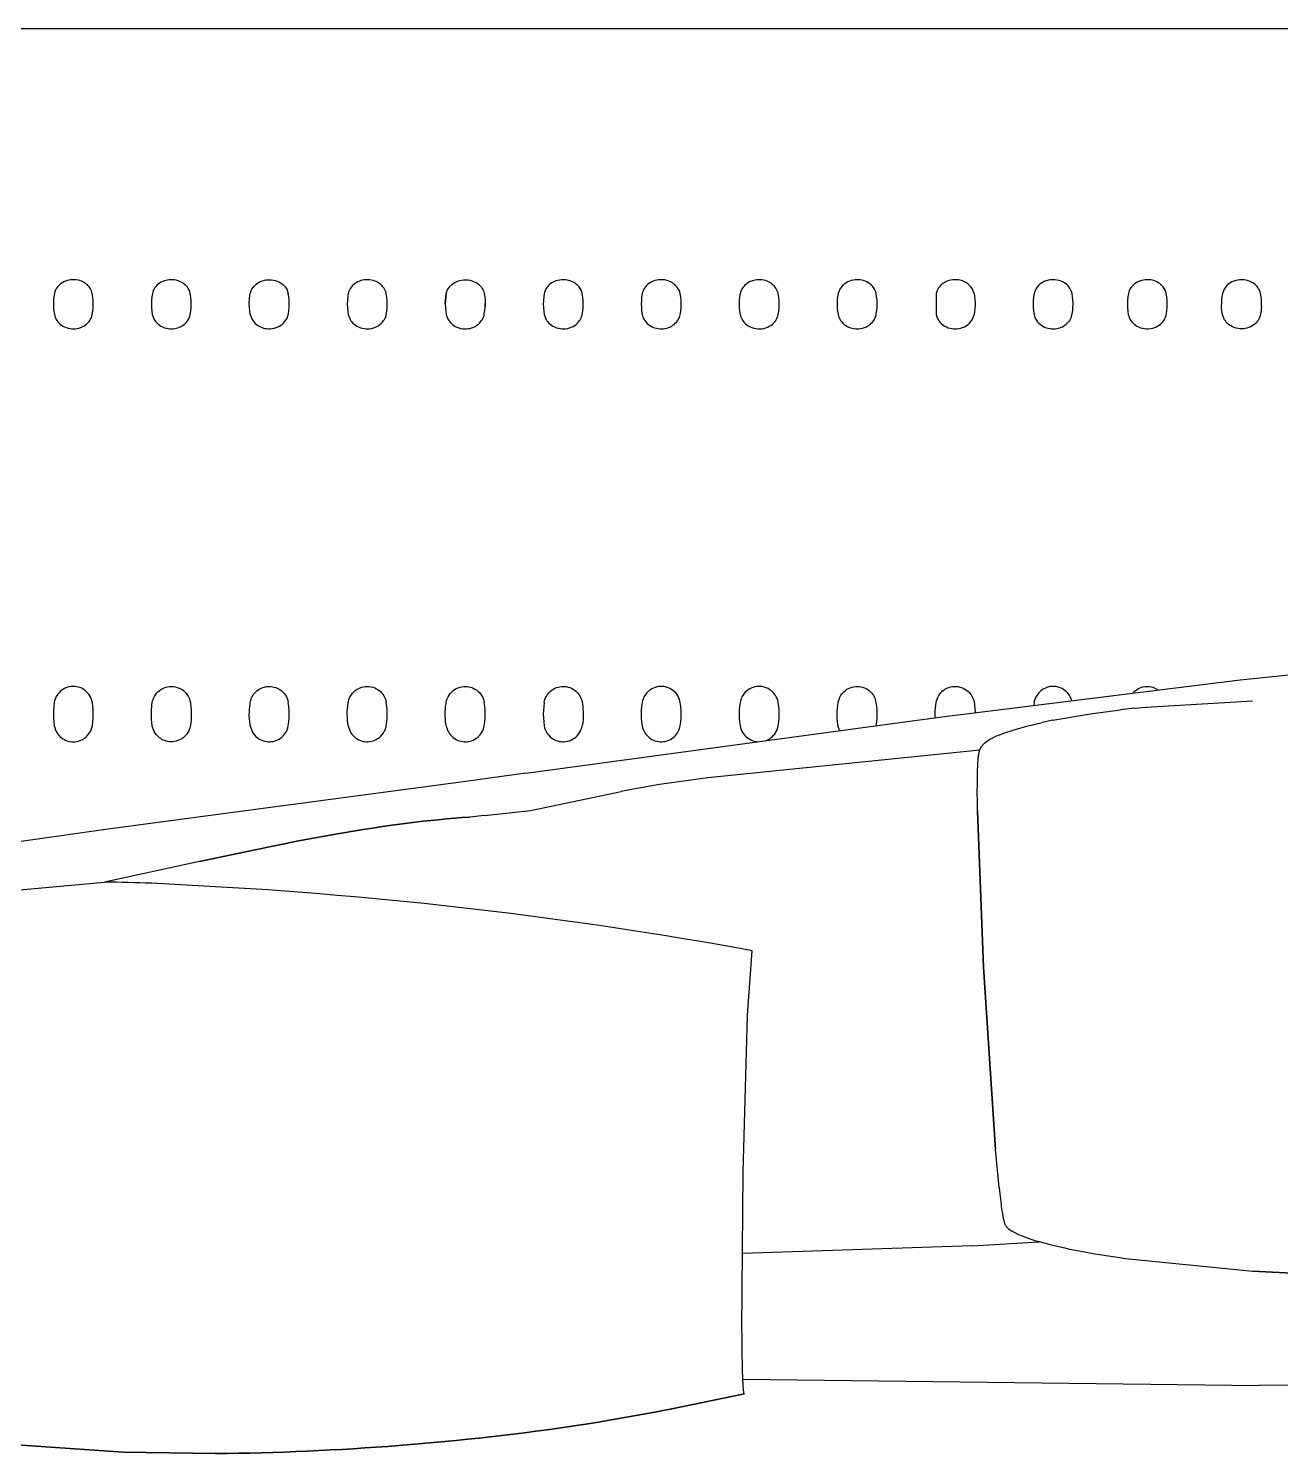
# Model space of a CAD drawing. Header units: metres. Extents: x -35769 to 135608, y -97159 to 12469.
# Drawn here: x -12223 to -3784, y -10421 to -819 of the extents above; entities that cross this region are included whole.
import ezdxf

# ---------------------------------------------------------------- set-up
doc = ezdxf.new("R2010")
doc.units = ezdxf.units.M
doc.layers.get('0').update_dxf_attribs({"linetype": 'CONTINUOUS'})

msp = doc.modelspace()

# ---------------------------------------------------------------- linework, layer by layer
for p, q in [((-16734, -818.6), (6430.8, -818.6)), ((-6105, -2604.4), (-6105.1, -2746.5)), ((-4056, -5208), (2234, -4568.9)), ((-6067.5, -5456.1), (-4056, -5208.1)), ((-4689, -5391.9), (-3972, -5349.4)), ((-6483.3, -5513.1), (-6067.5, -5456.1)), ((-5318.7, -5479.4), (-5051.8, -5433.7)), ((-5051.8, -5433.7), (-4862.3, -5409.7)), ((-4767.3, -5399.5), (-4862.3, -5409.7)), ((-4767.3, -5399.5), (-4689, -5391.9)), ((-8869.9, -5835.7), (-6483.3, -5513.1)), ((-5649.7, -5566.7), (-5580.2, -5543.8)), ((-5580.2, -5543.8), (-5493.7, -5519.6)), ((-5493.7, -5519.6), (-5389.4, -5494.5)), ((-5318.7, -5479.4), (-5389.4, -5494.5)), ((-5810.5, -5681.4), (-7644.1, -5867.7)), ((-8869.9, -5835.7), (-9275.8, -5892.1)), ((-9275.8, -5892.1), (-11670.6, -6212.8)), ((-8133.8, -5942), (-8229, -5961.1)), ((-7969.9, -5913.1), (-8133.8, -5942)), ((-7644.1, -5867.7), (-7969.9, -5913.1)), ((-8838.6, -6087.2), (-8229, -5961.1)), ((-5826.4, -6075.1), (-5826.7, -6047)), ((-9149.2, -6122.4), (-9249.3, -6132.4)), ((-9149.2, -6122.4), (-8838.6, -6087.2)), ((-5826.2, -6090.1), (-5786.1, -7143.5)), ((-5786.1, -7143.5), (-5826.2, -6090.1)), ((-11670.6, -6212.8), (-14713.1, -6635.8)), ((-11071.1, -6432.6), (-11710, -6570.3)), ((-12435.6, -6637.1), (-11710, -6570.3)), ((-7376.9, -7468.5), (-7345.7, -7033.1)), ((-5786.1, -7143.5), (-5705.3, -8372.2)), ((-5705.3, -8372.2), (-5786.1, -7143.5)), ((-7405.2, -8525.4), (-7376.9, -7468.5)), ((-5681.1, -8628.5), (-5705.3, -8372.2)), ((-7413.7, -9582.4), (-7405.2, -8525.4)), ((-5861.5, -9021.3), (-7409.7, -9073.9)), ((-5861.5, -9021.3), (-5411.4, -8994.2)), ((-4942.8, -9090.2), (-4850.9, -9103.9)), ((-4849.4, -9104.1), (-3971.3, -9193.6)), ((-3971.3, -9193.6), (-3349.5, -9222.5)), ((-3349.5, -9222.5), (-3971.3, -9193.6)), ((-7407.9, -9919.8), (-3927.2, -9962.5)), ((-2736.8, -9958.5), (-3927.2, -9962.5)), ((-7397.4, -10020.2), (-7887.2, -10119.9)), ((-7887.2, -10119.9), (-7397.4, -10020.2)), ((-11585.7, -10412.4), (-12466.6, -10351.2)), ((-12466.6, -10351.2), (-11585.7, -10412.4)), ((-10963.2, -10421.3), (-11585.7, -10412.4)), ((-11585.7, -10412.4), (-10963.2, -10421.3))]:
    msp.add_line(p, q)
at = {"ltscale": 0.44135}
msp.add_line((-5445, -5360.7), (-5447.4, -5378.2), dxfattribs=at)
at = {"ltscale": 0.450056}
msp.add_line((-5826.2, -6090.1), (-5826.5, -6072.1), dxfattribs=at)
for points in [[(-11792.8, -2604.4), (-11795.3, -2594.9), (-11798.7, -2585.6), (-11803, -2576.6), (-11808.2, -2567.9), (-11814.2, -2559.7), (-11821, -2551.9), (-11828.5, -2544.7), (-11836, -2538.7), (-11844, -2533.1), (-11852.5, -2528.1), (-11864.7, -2522.3), (-11877.7, -2517.7), (-11889.2, -2514.7), (-11901.1, -2512.6), (-11913.1, -2511.5), (-11926.1, -2511.4), (-11939.1, -2512.5), (-11951.9, -2514.6), (-11961.7, -2517.1), (-11971.3, -2520.2), (-11980.6, -2524), (-11991, -2529.3), (-12000.9, -2535.4), (-12010.1, -2542.3), (-12019.1, -2550.5), (-12027.1, -2559.5), (-12034, -2569.1), (-12037.4, -2574.6), (-12040.4, -2580.4), (-12045.2, -2592.2), (-12048.6, -2604.4)], [(-11132.4, -2604.4), (-11135.7, -2592.6), (-11140.3, -2581), (-11146.4, -2570), (-11151.7, -2562.4), (-11157.6, -2555.1), (-11164.2, -2548.3), (-11173.1, -2540.5), (-11182.9, -2533.6), (-11192.9, -2527.7), (-11203.5, -2522.7), (-11214.6, -2518.5), (-11227.9, -2514.9), (-11241.6, -2512.5), (-11252.7, -2511.5), (-11263.9, -2511.4), (-11275, -2512), (-11286.1, -2513.6), (-11296.9, -2515.9), (-11307.5, -2519), (-11317.7, -2522.9), (-11329.1, -2528.4), (-11339.8, -2534.9), (-11349.7, -2542.3), (-11357.5, -2549.3), (-11364.5, -2556.8), (-11370.8, -2564.9), (-11376.9, -2574.5), (-11381.9, -2584.5), (-11385.6, -2594.4), (-11388.2, -2604.4)], [(-10727.9, -2746.5), (-10731.6, -2722.9), (-10733.8, -2699.2), (-10734.6, -2675.4), (-10734.5, -2666), (-10733.1, -2642.4), (-10730.3, -2618.9), (-10727.8, -2604.5), (-10727.6, -2603.3), (-10727.6, -2603.3), (-10727.6, -2603.3), (-10727.6, -2603.3), (-10727.6, -2603.3), (-10727.8, -2604.4), (-10727.8, -2604.4), (-10727.8, -2604.4), (-10727.8, -2604.4), (-10727.8, -2604.4), (-10725.2, -2594.5), (-10721.7, -2585.1), (-10717.3, -2575.9), (-10710.6, -2565.2), (-10702.7, -2555.2), (-10695.5, -2547.7), (-10687.5, -2540.9), (-10679, -2534.6), (-10667.4, -2527.8), (-10655.1, -2522), (-10644, -2518), (-10632.4, -2514.9), (-10620.6, -2512.8), (-10608.6, -2511.6), (-10596.5, -2511.4), (-10584.4, -2512.1), (-10571.6, -2514), (-10559, -2517.1), (-10546.9, -2521.2), (-10535.3, -2526.3), (-10524.3, -2532.4), (-10514.1, -2539.5), (-10505.4, -2546.8), (-10497.5, -2554.8), (-10490.5, -2563.4), (-10484.9, -2571.8), (-10480.1, -2580.7), (-10476.2, -2589.8), (-10473.9, -2597.1), (-10472, -2604.4)], [(-9811.6, -2604.4), (-9814.4, -2594.1), (-9818.2, -2584.1), (-9823, -2574.4), (-9827.9, -2566.5), (-9833.5, -2559), (-9839.8, -2551.9), (-9846.6, -2545.3), (-9854.1, -2539.2), (-9862.1, -2533.6), (-9870.5, -2528.6), (-9879.4, -2524.1), (-9888.6, -2520.3), (-9900, -2516.7), (-9911.6, -2513.9), (-9923.6, -2512.2), (-9936.6, -2511.4), (-9949.6, -2511.7), (-9962.5, -2513.1), (-9972.5, -2515), (-9982.3, -2517.6), (-9991.8, -2520.9), (-10003.1, -2525.7), (-10013.7, -2531.5), (-10021.9, -2536.9), (-10029.5, -2542.8), (-10036.6, -2549.3), (-10045.3, -2558.8), (-10052.8, -2569), (-10057.7, -2577.5), (-10061.8, -2586.2), (-10065, -2595.2), (-10067.4, -2604.4)], [(-9413.8, -2675.3), (-9413, -2651.6), (-9410.8, -2628.1), (-9407.1, -2604.8), (-9407, -2604.3), (-9406.9, -2604), (-9407, -2604.3), (-9407, -2604.3), (-9407, -2604.3), (-9407, -2604.2), (-9404.1, -2593.4), (-9399.9, -2582.8), (-9394.7, -2572.7), (-9388.4, -2563.2), (-9381.1, -2554.3), (-9372.8, -2546.1), (-9363.7, -2538.5), (-9354.9, -2532.5), (-9345.6, -2527.2), (-9335.7, -2522.6), (-9325.5, -2518.8), (-9314.9, -2515.7), (-9304, -2513.4), (-9290.2, -2511.7), (-9276.3, -2511.3), (-9262.4, -2512.3), (-9248.6, -2514.5), (-9235.3, -2518), (-9222.4, -2522.6), (-9211.8, -2527.7), (-9201.7, -2533.5), (-9192.4, -2540.2), (-9184.4, -2547), (-9177.1, -2554.4), (-9170.5, -2562.3), (-9165.2, -2570), (-9160.7, -2578), (-9156.8, -2586.3), (-9153.6, -2595.2), (-9151.1, -2605.2), (-9147.7, -2626.3), (-9145.5, -2647.7), (-9144.5, -2669.1), (-9144.8, -2690.7)], [(-8490.8, -2604.4), (-8494.1, -2592.5), (-8498.8, -2581), (-8504.8, -2570), (-8512.2, -2559.7), (-8520.8, -2550.1), (-8530.5, -2541.4), (-8541.3, -2533.6), (-8551.3, -2527.7), (-8561.9, -2522.7), (-8573, -2518.5), (-8582.7, -2515.7), (-8592.7, -2513.6), (-8602.8, -2512.2), (-8616.7, -2511.3), (-8630.6, -2511.8), (-8644.4, -2513.6), (-8657.9, -2516.6), (-8667.6, -2519.6), (-8676.9, -2523.3), (-8685.9, -2527.6), (-8694.4, -2532.5), (-8702.5, -2537.9), (-8710.1, -2544), (-8717.1, -2550.5), (-8723.4, -2557.5), (-8729.2, -2564.9), (-8735.3, -2574.5), (-8740.3, -2584.5), (-8744, -2594.4), (-8746.6, -2604.4)], [(-7830.4, -2604.4), (-7833.4, -2593.3), (-7837.6, -2582.5), (-7843.1, -2572.2), (-7850.2, -2561.7), (-7858.6, -2551.9), (-7866.1, -2544.7), (-7874.3, -2538.1), (-7883.1, -2532.2), (-7894.9, -2525.7), (-7907.5, -2520.3), (-7917, -2517.2), (-7926.8, -2514.7), (-7936.9, -2512.9), (-7949.8, -2511.6), (-7962.8, -2511.4), (-7975.8, -2512.3), (-7988.1, -2514.3), (-8000.2, -2517.3), (-8013.1, -2521.9), (-8025.5, -2527.6), (-8037, -2534.4), (-8047.6, -2542.3), (-8056.7, -2550.5), (-8064.7, -2559.4), (-8071.6, -2569), (-8076.5, -2577.5), (-8080.6, -2586.2), (-8083.8, -2595.2), (-8086.2, -2604.4)], [(-7170, -2604.4), (-7172.5, -2594.9), (-7175.9, -2585.6), (-7180.2, -2576.5), (-7184.9, -2568.6), (-7190.3, -2561), (-7196.4, -2553.8), (-7203.1, -2547.1), (-7210.4, -2540.8), (-7218.2, -2535.1), (-7226.6, -2529.9), (-7235.3, -2525.3), (-7244.5, -2521.3), (-7255.7, -2517.4), (-7267.3, -2514.5), (-7279.2, -2512.5), (-7290.3, -2511.5), (-7301.5, -2511.4), (-7312.6, -2512), (-7325, -2513.8), (-7337.1, -2516.6), (-7350.2, -2520.9), (-7362.7, -2526.3), (-7374.4, -2532.9), (-7385.2, -2540.6), (-7393.8, -2548), (-7401.5, -2556.2), (-7408.4, -2564.9), (-7414.5, -2574.5), (-7419.5, -2584.5), (-7423.2, -2594.3), (-7425.8, -2604.4)], [(-6509.6, -2604.4), (-6512.4, -2594.1), (-6516.2, -2584), (-6521, -2574.3), (-6527.9, -2563.7), (-6536, -2553.8), (-6544, -2545.9), (-6552.8, -2538.7), (-6562.3, -2532.2), (-6572.5, -2526.5), (-6583.2, -2521.6), (-6594.4, -2517.7), (-6605.1, -2514.9), (-6616.1, -2512.9), (-6627.1, -2511.7), (-6639.2, -2511.3), (-6651.3, -2512), (-6663.2, -2513.6), (-6676.8, -2516.6), (-6689.8, -2520.9), (-6701.1, -2525.7), (-6711.7, -2531.5), (-6719.9, -2536.9), (-6727.5, -2542.8), (-6734.6, -2549.3), (-6743.3, -2558.8), (-6750.8, -2569.1), (-6754.2, -2574.6), (-6757.2, -2580.3), (-6762, -2592.2), (-6763.9, -2598.3), (-6765.4, -2604.4)], [(-5849.2, -2604.4), (-5852.5, -2592.5), (-5857.2, -2581), (-5863.2, -2570), (-5870.6, -2559.7), (-5879.2, -2550.1), (-5888.9, -2541.4), (-5899.7, -2533.6), (-5910.5, -2527.3), (-5922, -2522), (-5934.1, -2517.7), (-5945.6, -2514.7), (-5957.5, -2512.6), (-5969.5, -2511.5), (-5981.6, -2511.4), (-5993.7, -2512.2), (-6005.6, -2514.1), (-6016.4, -2516.6), (-6026.8, -2519.9), (-6037, -2524), (-6047.4, -2529.3), (-6057.3, -2535.4), (-6066.5, -2542.3), (-6075.5, -2550.5), (-6083.5, -2559.4), (-6090.4, -2569.1), (-6093.8, -2574.6), (-6096.8, -2580.3), (-6101.6, -2592.2), (-6103.5, -2598.3), (-6105, -2604.4)], [(-5188.8, -2604.4), (-5191.3, -2594.9), (-5194.7, -2585.6), (-5199, -2576.5), (-5204.2, -2567.9), (-5209.7, -2560.3), (-5215.8, -2553.2), (-5222.6, -2546.5), (-5230.6, -2539.7), (-5239.3, -2533.6), (-5248.5, -2528.1), (-5258.3, -2523.4), (-5268.4, -2519.4), (-5279, -2516.2), (-5290.7, -2513.6), (-5302.6, -2512), (-5314.7, -2511.3), (-5325.8, -2511.6), (-5336.9, -2512.7), (-5347.9, -2514.6), (-5360.3, -2517.9), (-5372.4, -2522.2), (-5383.9, -2527.6), (-5395.4, -2534.4), (-5406.1, -2542.3), (-5415.7, -2551.1), (-5424.1, -2560.8), (-5429.3, -2568), (-5433.9, -2575.5), (-5438.4, -2584.9), (-5442, -2594.5), (-5444.6, -2604.4)], [(-4553.8, -2604.4), (-4557.1, -2592.5), (-4561.8, -2581), (-4567.8, -2570), (-4575.2, -2559.7), (-4583.8, -2550.1), (-4590.8, -2543.6), (-4598.4, -2537.6), (-4606.5, -2532.2), (-4616.7, -2526.5), (-4627.4, -2521.6), (-4638.7, -2517.7), (-4649.3, -2514.9), (-4660.3, -2512.9), (-4671.3, -2511.7), (-4683.4, -2511.3), (-4695.5, -2512), (-4707.4, -2513.6), (-4720.9, -2516.6), (-4734, -2520.9), (-4746.5, -2526.3), (-4755.1, -2531.1), (-4763.3, -2536.4), (-4771.1, -2542.3), (-4779.4, -2549.9), (-4787, -2558.1), (-4793.6, -2566.9), (-4799, -2575.8), (-4803.5, -2585), (-4807, -2594.6), (-4809.6, -2604.4)], [(-3918.8, -2604.4), (-3921.8, -2593.3), (-3926.1, -2582.5), (-3931.5, -2572.2), (-3936.6, -2564.4), (-3942.4, -2557), (-3948.8, -2550.1), (-3955.8, -2543.6), (-3963.4, -2537.6), (-3971.5, -2532.2), (-3983.3, -2525.7), (-3995.8, -2520.3), (-4006.3, -2516.9), (-4017, -2514.3), (-4028, -2512.5), (-4039.1, -2511.5), (-4050.3, -2511.4), (-4061.4, -2512), (-4072.4, -2513.6), (-4086, -2516.6), (-4099, -2520.9), (-4111.5, -2526.3), (-4123.2, -2532.9), (-4131.2, -2538.5), (-4138.7, -2544.5), (-4145.7, -2551.1), (-4153.3, -2559.8), (-4160, -2569), (-4166.4, -2580.3), (-4171.2, -2592.2), (-4173.1, -2598.3), (-4174.6, -2604.4)], [(-12048.6, -2604.4), (-12052.4, -2627.9), (-12054.6, -2651.5), (-12055.4, -2675.3)], [(-12055.4, -2675.3), (-12054.6, -2699.1), (-12052.4, -2722.8), (-12048.7, -2746.5)], [(-11792.9, -2747.2), (-11789.1, -2723.4), (-11786.8, -2699.5), (-11786.1, -2675.5), (-11786.8, -2651.7), (-11789.1, -2628), (-11792.8, -2604.4)], [(-11388.2, -2604.4), (-11392, -2627.9), (-11394.2, -2651.5), (-11395, -2675.3)], [(-11395, -2675.3), (-11394.2, -2699.1), (-11392, -2722.8), (-11388.3, -2746.5)], [(-11132.5, -2747.2), (-11128.7, -2723.4), (-11126.4, -2699.5), (-11125.7, -2675.5), (-11126.4, -2651.7), (-11128.7, -2628), (-11132.4, -2604.4)], [(-10471.3, -2742.5), (-10467.8, -2719.5), (-10465.9, -2696.3), (-10465.3, -2673.2), (-10466.1, -2650.1), (-10468.4, -2627.2), (-10472, -2604.4)], [(-10067.4, -2604.4), (-10071.2, -2627.9), (-10073.4, -2651.5), (-10074.2, -2675.3)], [(-10074.2, -2675.3), (-10073.4, -2699.1), (-10071.2, -2722.8), (-10067.5, -2746.5)], [(-9811.7, -2747.2), (-9807.9, -2723.4), (-9805.6, -2699.5), (-9804.9, -2675.5), (-9805.6, -2651.7), (-9807.9, -2628), (-9811.6, -2604.4)], [(-9407, -2604.4), (-9410.8, -2627.9), (-9413, -2651.5), (-9413.8, -2675.3)], [(-9413.8, -2675.3), (-9413, -2699.1), (-9410.8, -2722.8), (-9407.1, -2746.5)], [(-9150.5, -2742.5), (-9147, -2719.5), (-9145.1, -2696.3), (-9144.5, -2671.2)], [(-8746.6, -2604.4), (-8750.4, -2627.9), (-8752.6, -2651.5), (-8753.4, -2675.3)], [(-8753.4, -2675.3), (-8752.6, -2699.1), (-8750.4, -2722.8), (-8746.7, -2746.5)], [(-8490.9, -2747.2), (-8487.1, -2723.4), (-8484.8, -2699.5), (-8484.1, -2675.5), (-8484.8, -2651.7), (-8487.1, -2628), (-8490.8, -2604.4)], [(-8086.2, -2604.4), (-8090, -2627.9), (-8092.2, -2651.5), (-8093, -2675.3)], [(-8093, -2675.3), (-8092.2, -2699.1), (-8090, -2722.8), (-8086.3, -2746.5)], [(-7830.5, -2747.2), (-7826.7, -2723.4), (-7824.4, -2699.5), (-7823.7, -2675.5), (-7824.4, -2651.7), (-7826.7, -2628), (-7830.4, -2604.4)], [(-7425.8, -2604.4), (-7429.6, -2627.9), (-7431.8, -2651.5), (-7432.6, -2675.3)], [(-7432.6, -2675.3), (-7431.8, -2699.1), (-7429.6, -2722.8), (-7425.9, -2746.5)], [(-7170.1, -2747.2), (-7166.3, -2723.4), (-7164, -2699.5), (-7163.3, -2675.5), (-7164, -2651.7), (-7166.3, -2628), (-7170, -2604.4)], [(-6765.4, -2604.4), (-6769.2, -2627.9), (-6771.4, -2651.5), (-6772.2, -2675.3)], [(-6772.2, -2675.3), (-6771.4, -2699.1), (-6769.2, -2722.8), (-6765.5, -2746.5)], [(-6508.9, -2742.5), (-6505.4, -2719.5), (-6503.4, -2696.3), (-6502.9, -2673.2), (-6503.7, -2650.1), (-6506, -2627.2), (-6509.6, -2604.4)], [(-5849.2, -2604.4), (-5843.7, -2645.2), (-5842.6, -2665.1), (-5842.6, -2685), (-5843.7, -2705.8), (-5845.9, -2726.5), (-5849.3, -2747.2)], [(-5444.6, -2604.4), (-5448.4, -2627.9), (-5450.6, -2651.5), (-5451.4, -2675.3)], [(-5451.4, -2675.3), (-5450.6, -2699.1), (-5448.4, -2722.8), (-5444.7, -2746.5)], [(-5188.1, -2742.5), (-5184.6, -2719.5), (-5182.7, -2696.3), (-5182.1, -2673.2), (-5182.9, -2650.1), (-5185.2, -2627.2), (-5188.8, -2604.4)], [(-4809.6, -2604.4), (-4813.4, -2627.9), (-4815.6, -2651.5), (-4816.4, -2675.3)], [(-4816.4, -2675.3), (-4815.6, -2699.1), (-4813.4, -2722.8), (-4809.7, -2746.5)], [(-4553.1, -2742.5), (-4549.6, -2719.5), (-4547.7, -2696.3), (-4547.1, -2673.2), (-4547.9, -2650.1), (-4550.2, -2627.2), (-4553.8, -2604.4)], [(-4174.6, -2604.4), (-4178.4, -2627.9), (-4180.6, -2651.5), (-4181.4, -2675.3)], [(-3912.4, -2691), (-3913.5, -2708.2), (-3915.4, -2725.3), (-3918.1, -2742.5), (-3920.8, -2754.6), (-3924.6, -2765.7), (-3929.7, -2776.5), (-3935, -2785.3), (-3941.1, -2793.7), (-3948, -2801.5), (-3957.6, -2810.6), (-3968.3, -2818.7), (-3978.2, -2824.9), (-3988.8, -2830.2), (-3999.9, -2834.6), (-4010.4, -2837.8), (-4021.3, -2840.2), (-4032.3, -2841.7), (-4044.4, -2842.4), (-4056.5, -2842.1), (-4068.5, -2840.8), (-4082.1, -2838), (-4095.3, -2834), (-4107.9, -2828.6), (-4119.9, -2822.1), (-4128.1, -2816.7), (-4135.8, -2810.6), (-4143, -2804.1), (-4149.6, -2797), (-4155.5, -2789.5), (-4160.8, -2781.7), (-4166.8, -2770.4), (-4171.4, -2758.6), (-4174.7, -2746.5), (-4174.9, -2745.3), (-4178.5, -2722.1), (-4180.7, -2698.7), (-4181.4, -2675.3)], [(-3912.4, -2691), (-3912.1, -2673.2), (-3912.9, -2650.1), (-3915.2, -2627.2), (-3918.8, -2604.4)], [(-12048.7, -2746.5), (-12045.7, -2757.8), (-12041.5, -2768.8), (-12036.1, -2779.4), (-12031, -2787.4), (-12025.3, -2795), (-12018.9, -2802.2), (-12010.5, -2810), (-12001.4, -2817.1), (-11991.6, -2823.5), (-11980.7, -2829.2), (-11969.3, -2833.9), (-11956.1, -2838), (-11942.5, -2840.8), (-11930.5, -2842.1), (-11918.4, -2842.4), (-11906.4, -2841.7), (-11894.4, -2840), (-11882.7, -2837.3), (-11871.3, -2833.7), (-11860.3, -2829), (-11849.9, -2823.5), (-11840.1, -2817.2), (-11831, -2810.1), (-11822.6, -2802.2), (-11815.1, -2793.7), (-11809.5, -2786), (-11804.5, -2778), (-11800.3, -2769.7), (-11796, -2758.6), (-11792.9, -2747.2)], [(-11388.3, -2746.5), (-11385.3, -2757.8), (-11381.1, -2768.8), (-11375.7, -2779.4), (-11370.1, -2788.1), (-11363.8, -2796.3), (-11356.6, -2804), (-11348.8, -2811.2), (-11340.3, -2817.7), (-11331.2, -2823.5), (-11319.1, -2829.8), (-11306.3, -2834.9), (-11293, -2838.7), (-11279.4, -2841.2), (-11269.2, -2842.2), (-11259, -2842.4), (-11248.7, -2842), (-11237.7, -2840.7), (-11226.8, -2838.5), (-11216.1, -2835.5), (-11205.8, -2831.6), (-11195.9, -2827), (-11186.4, -2821.7), (-11175.4, -2814), (-11165.3, -2805.3), (-11158.1, -2797.7), (-11151.5, -2789.5), (-11145.8, -2781), (-11140.1, -2770.1), (-11135.7, -2758.8), (-11132.5, -2747.2)], [(-10727.9, -2746.5), (-10724.9, -2757.8), (-10720.7, -2768.8), (-10715.3, -2779.4), (-10709, -2789.2), (-10701.6, -2798.3), (-10694.3, -2805.9), (-10686.3, -2812.8), (-10677.6, -2819.2), (-10668.4, -2824.9), (-10658.7, -2829.8), (-10648.5, -2834), (-10638.9, -2837.1), (-10629, -2839.5), (-10619, -2841.2), (-10606, -2842.3), (-10593, -2842.3), (-10580, -2841.1), (-10566.4, -2838.5), (-10553.1, -2834.6), (-10540.4, -2829.4), (-10530.7, -2824.4), (-10521.5, -2818.7), (-10512.9, -2812.4), (-10504.3, -2804.7), (-10496.5, -2796.4), (-10489.6, -2787.4), (-10483.1, -2776.9), (-10477.8, -2765.8), (-10473.9, -2754.3), (-10471.3, -2742.5)], [(-10067.5, -2746.5), (-10064.5, -2757.8), (-10060.3, -2768.8), (-10054.9, -2779.4), (-10049.3, -2788.1), (-10043, -2796.3), (-10035.8, -2804), (-10028, -2811.2), (-10019.5, -2817.7), (-10010.4, -2823.5), (-9998.3, -2829.8), (-9985.5, -2834.9), (-9972.2, -2838.7), (-9958.6, -2841.2), (-9947.5, -2842.2), (-9936.3, -2842.4), (-9925.2, -2841.7), (-9911.4, -2839.7), (-9898, -2836.3), (-9888.4, -2833), (-9879.1, -2829), (-9870.3, -2824.4), (-9861.8, -2819.2), (-9853.9, -2813.4), (-9846.5, -2807.1), (-9837.3, -2797.7), (-9829.2, -2787.4), (-9823.7, -2778.7), (-9819.1, -2769.6), (-9815.3, -2760.2), (-9813.3, -2753.8), (-9811.7, -2747.2)], [(-9407.1, -2746.5), (-9404.1, -2757.8), (-9399.9, -2768.8), (-9394.5, -2779.4), (-9388.6, -2788.6), (-9381.7, -2797.3), (-9374, -2805.4), (-9365.5, -2812.9), (-9356.1, -2819.7), (-9346, -2825.7), (-9335.4, -2830.9), (-9322.5, -2835.7), (-9309.1, -2839.3), (-9295.4, -2841.5), (-9281.5, -2842.4), (-9270.3, -2842.2), (-9259.2, -2841.1), (-9248.3, -2839.1), (-9237.5, -2836.3), (-9227.1, -2832.7), (-9217.1, -2828.3), (-9208.3, -2823.5), (-9199.9, -2818.2), (-9192.1, -2812.3), (-9183.5, -2804.7), (-9175.7, -2796.3), (-9168.8, -2787.4), (-9163.8, -2779.5), (-9159.4, -2771.2), (-9155.8, -2762.6), (-9152.6, -2752.7), (-9150.5, -2742.5)], [(-8746.7, -2746.5), (-8743.7, -2757.8), (-8739.5, -2768.8), (-8734.1, -2779.5), (-8728.5, -2788.1), (-8722.2, -2796.3), (-8715, -2804), (-8707.2, -2811.2), (-8698.7, -2817.7), (-8689.6, -2823.5), (-8677.5, -2829.8), (-8664.7, -2834.9), (-8651.4, -2838.7), (-8637.8, -2841.2), (-8626.6, -2842.2), (-8615.5, -2842.4), (-8604.4, -2841.7), (-8590.6, -2839.7), (-8577.2, -2836.3), (-8564.2, -2831.6), (-8551.9, -2825.8), (-8541.4, -2819.5), (-8531.7, -2812.3), (-8523.1, -2804.7), (-8515.3, -2796.4), (-8508.4, -2787.4), (-8502.9, -2778.7), (-8498.3, -2769.6), (-8494.5, -2760.2), (-8492.5, -2753.8), (-8490.9, -2747.2)], [(-8086.3, -2746.5), (-8083.6, -2756.8), (-8080, -2766.9), (-8075.3, -2776.6), (-8069.6, -2786), (-8061.8, -2796.3), (-8052.7, -2805.9), (-8042.6, -2814.5), (-8031.5, -2822.1), (-8019.5, -2828.6), (-8010.3, -2832.7), (-8000.8, -2836), (-7991, -2838.7), (-7978.7, -2841), (-7966.2, -2842.2), (-7955.1, -2842.4), (-7944, -2841.7), (-7932.9, -2840.2), (-7920.3, -2837.3), (-7908, -2833.3), (-7896.3, -2828.3), (-7887.5, -2823.5), (-7879.2, -2818.2), (-7871.3, -2812.3), (-7863.3, -2805.3), (-7856.1, -2797.7), (-7849.5, -2789.5), (-7844.3, -2781.7), (-7839.7, -2773.5), (-7835.9, -2765), (-7832.8, -2756.2), (-7830.5, -2747.2)], [(-7425.9, -2746.5), (-7423.4, -2756.2), (-7420, -2765.7), (-7415.8, -2774.9), (-7410.6, -2783.8), (-7405.2, -2791.6), (-7399.1, -2799), (-7392.3, -2805.9), (-7382.2, -2814.5), (-7371.1, -2822.1), (-7359.2, -2828.6), (-7346.5, -2833.9), (-7333.3, -2838), (-7319.7, -2840.8), (-7306.8, -2842.2), (-7293.8, -2842.4), (-7280.8, -2841.4), (-7267.1, -2839.1), (-7253.7, -2835.5), (-7240.9, -2830.6), (-7230.3, -2825.3), (-7220.2, -2819.2), (-7210.9, -2812.3), (-7201.7, -2804.1), (-7193.4, -2795), (-7186.2, -2785.3), (-7180.8, -2776.3), (-7176.3, -2766.9), (-7172.7, -2757.2), (-7170.1, -2747.2)], [(-6765.5, -2746.5), (-6762.8, -2756.8), (-6759.2, -2766.9), (-6754.5, -2776.6), (-6748.8, -2786), (-6741, -2796.3), (-6731.9, -2805.9), (-6721.8, -2814.5), (-6713, -2820.7), (-6703.6, -2826.2), (-6693.8, -2830.9), (-6682.6, -2835.2), (-6671.1, -2838.5), (-6659.3, -2840.8), (-6649.2, -2842), (-6638.9, -2842.4), (-6628.7, -2842.2), (-6614.9, -2840.7), (-6601.3, -2837.8), (-6588.1, -2833.7), (-6575.5, -2828.3), (-6566.7, -2823.5), (-6558.4, -2818.2), (-6550.5, -2812.3), (-6542, -2804.8), (-6534.4, -2796.7), (-6527.6, -2788), (-6521.7, -2778.7), (-6516.1, -2767.3), (-6511.8, -2755.4), (-6510.1, -2749), (-6508.9, -2742.5)], [(-6105.1, -2746.5), (-6102.1, -2757.8), (-6097.9, -2768.8), (-6092.5, -2779.4), (-6085.9, -2789.5), (-6078.3, -2799), (-6069.6, -2807.7), (-6059.2, -2816.1), (-6048, -2823.5), (-6035.9, -2829.8), (-6023.1, -2834.9), (-6009.8, -2838.7), (-5996.1, -2841.2), (-5986, -2842.2), (-5975.7, -2842.4), (-5965.5, -2842), (-5951.7, -2840.2), (-5938.2, -2837.1), (-5928.6, -2834), (-5919.2, -2830.2), (-5910.3, -2825.8), (-5899.8, -2819.5), (-5890.1, -2812.3), (-5880.2, -2803.5), (-5871.5, -2793.7), (-5864, -2783.1), (-5857.6, -2771.6), (-5852.7, -2759.6), (-5849.3, -2747.2)], [(-5444.7, -2746.5), (-5442.2, -2756.2), (-5438.8, -2765.7), (-5434.6, -2774.9), (-5429.4, -2783.8), (-5421.8, -2794.3), (-5413, -2804), (-5404.5, -2811.7), (-5395.2, -2818.7), (-5385.2, -2824.9), (-5374.2, -2830.3), (-5362.7, -2834.9), (-5349.4, -2838.7), (-5335.8, -2841.2), (-5324.7, -2842.2), (-5313.5, -2842.4), (-5302.4, -2841.7), (-5292.2, -2840.4), (-5282.3, -2838.3), (-5272.5, -2835.5), (-5263, -2832), (-5253.9, -2827.9), (-5245.1, -2823.1), (-5236.8, -2817.7), (-5229, -2811.8), (-5221.7, -2805.3), (-5212.8, -2795.7), (-5205, -2785.3), (-5199.7, -2776.5), (-5195.3, -2767.3), (-5191.8, -2757.9), (-5189.6, -2750.2), (-5188.1, -2742.5)], [(-4809.7, -2746.5), (-4807, -2756.8), (-4803.3, -2766.9), (-4798.7, -2776.6), (-4793, -2786), (-4786, -2795.3), (-4778, -2804), (-4770.2, -2811.2), (-4761.7, -2817.7), (-4752.6, -2823.5), (-4740.5, -2829.8), (-4727.7, -2834.9), (-4714.5, -2838.7), (-4700.8, -2841.2), (-4686.9, -2842.4), (-4673, -2842.2), (-4659.1, -2840.7), (-4645.5, -2837.8), (-4632.3, -2833.7), (-4619.7, -2828.3), (-4610.2, -2823.1), (-4601.1, -2817.2), (-4592.7, -2810.7), (-4584.2, -2802.8), (-4576.7, -2794.4), (-4570, -2785.3), (-4564.7, -2776.5), (-4560.3, -2767.3), (-4556.8, -2757.9), (-4554.6, -2750.3), (-4553.1, -2742.5)], [(-11792.5, -5360.7), (-11795, -5348.9), (-11798.6, -5337.4), (-11803.3, -5326.2), (-11809.2, -5315.2), (-11816.1, -5304.8), (-11824.4, -5294.8), (-11833.6, -5285.6), (-11843.7, -5277.3), (-11853.8, -5270.6), (-11864.4, -5264.9), (-11875.6, -5260.2), (-11887.1, -5256.5), (-11898.9, -5253.9), (-11911, -5252.5), (-11923.1, -5252.1), (-11935.2, -5252.9), (-11947.1, -5254.8), (-11958.8, -5257.8), (-11970.2, -5261.9), (-11981.2, -5267), (-11990.9, -5272.6), (-12000, -5279), (-12008.5, -5286.2), (-12017.1, -5294.7), (-12024.8, -5304), (-12031.5, -5314), (-12037.8, -5325.4), (-12042.9, -5337.4), (-12046.7, -5349.8), (-12049, -5360.7)], [(-11388.6, -5516.7), (-11391.7, -5494.4), (-11393.8, -5472), (-11394.9, -5449.6), (-11394.8, -5427.1), (-11393.8, -5404.7), (-11392.5, -5389.5), (-11390.8, -5375.4), (-11388.7, -5361.3), (-11386.3, -5349.8), (-11383.1, -5339.2), (-11379, -5328.9), (-11374.1, -5319), (-11367.5, -5308.4), (-11359.9, -5298.5), (-11351.4, -5289.3), (-11342, -5280.9), (-11330.7, -5272.8), (-11318.6, -5265.9), (-11308.4, -5261.3), (-11297.8, -5257.6), (-11287, -5254.9), (-11273.2, -5252.8), (-11259.3, -5252.1), (-11245.3, -5253), (-11232.5, -5255.1), (-11219.9, -5258.6), (-11207.7, -5263.2), (-11197.7, -5268.2), (-11188.1, -5273.9), (-11179.1, -5280.5), (-11169.4, -5289.2), (-11160.5, -5298.7), (-11152.7, -5309.1), (-11147.3, -5317.8), (-11142.6, -5326.8), (-11138.6, -5336.2), (-11134.7, -5348.3), (-11132.1, -5360.7)], [(-10728.2, -5516.7), (-10729, -5511.6), (-10731.8, -5490.5), (-10733.6, -5469.4), (-10734.5, -5448), (-10734.4, -5426.6), (-10733.4, -5405.2), (-10732.1, -5390.2), (-10729.8, -5371.3), (-10728.4, -5361.9), (-10726.7, -5353), (-10724.8, -5345.9), (-10722.6, -5338.8), (-10718.9, -5329.6), (-10714.6, -5320.7), (-10709.6, -5312.1), (-10703.2, -5303.1), (-10694.2, -5292.5), (-10684, -5282.9), (-10674.1, -5275.3), (-10663.4, -5268.6), (-10653.4, -5263.6), (-10643.1, -5259.5), (-10632.4, -5256.2), (-10618.7, -5253.5), (-10604.8, -5252.2), (-10590.8, -5252.4), (-10578.3, -5253.9), (-10566.1, -5256.6), (-10556.3, -5259.6), (-10546.8, -5263.5), (-10537.6, -5268), (-10528, -5273.8), (-10519, -5280.3), (-10510.6, -5287.6), (-10503.4, -5294.9), (-10496.8, -5302.8), (-10490.9, -5311.1), (-10484.6, -5321.9), (-10479.4, -5333.3), (-10474.8, -5346.8), (-10471.7, -5360.7)], [(-10067.8, -5516.7), (-10068.9, -5509.9), (-10071.8, -5486.9), (-10073.5, -5463.8), (-10074.2, -5440.6), (-10073.9, -5421.9), (-10072.9, -5403.3), (-10070.8, -5382.2), (-10068.1, -5362.4), (-10067.1, -5356.7), (-10063.7, -5343.6), (-10061, -5335.7), (-10057.8, -5328), (-10054.1, -5320.5), (-10046.9, -5308.7), (-10038.4, -5297.6), (-10028.8, -5287.5), (-10018.1, -5278.5), (-10007.8, -5271.4), (-9996.8, -5265.4), (-9986.5, -5260.9), (-9976, -5257.3), (-9965.1, -5254.7), (-9954.1, -5252.9), (-9940.1, -5252.1), (-9926.2, -5252.8), (-9912.4, -5255), (-9900.6, -5258), (-9889.3, -5262.2), (-9878.3, -5267.4), (-9868.7, -5273), (-9859.6, -5279.5), (-9851.1, -5286.7), (-9842.6, -5295.3), (-9835, -5304.7), (-9828.3, -5314.7), (-9822.3, -5325.7), (-9817.4, -5337.3), (-9813.8, -5348.8), (-9811.3, -5360.7)], [(-9407.4, -5516.7), (-9408.4, -5510.4), (-9411.1, -5489.2), (-9412.9, -5467.9), (-9413.6, -5451.8), (-9413.8, -5435.8), (-9413.4, -5419.8), (-9412.5, -5403.7), (-9411.2, -5388.5), (-9408.8, -5369.8), (-9407.4, -5360.6), (-9404.6, -5347.8), (-9400.5, -5335.3), (-9395.1, -5323.3), (-9388.3, -5311.4), (-9380.7, -5300.8), (-9372, -5291.1), (-9362.4, -5282.3), (-9351.3, -5273.9), (-9339.3, -5266.8), (-9326.6, -5261.1), (-9314.2, -5256.9), (-9301.5, -5254), (-9288.5, -5252.5), (-9277.4, -5252.1), (-9266.2, -5252.8), (-9255.1, -5254.3), (-9245.2, -5256.6), (-9235.4, -5259.7), (-9225.9, -5263.5), (-9213.5, -5269.9), (-9201.8, -5277.5), (-9191.1, -5286.4), (-9181.9, -5295.7), (-9173.8, -5305.8), (-9166.7, -5316.7), (-9160.9, -5327.8), (-9156.2, -5339.5), (-9153.1, -5350), (-9150.9, -5360.7)], [(-8747, -5360.7), (-8744, -5347.1), (-8739.5, -5333.9), (-8733.7, -5321.3), (-8728.6, -5312.4), (-8722.7, -5304), (-8716.3, -5296.1), (-8706.5, -5286.2), (-8695.7, -5277.3), (-8685.7, -5270.6), (-8675, -5264.9), (-8663.9, -5260.2), (-8653.2, -5256.8), (-8642.3, -5254.3), (-8631.3, -5252.7), (-8620.1, -5252.1), (-8608.9, -5252.5), (-8597.8, -5253.8), (-8586, -5256.3), (-8574.4, -5259.9), (-8563.2, -5264.5), (-8552.2, -5270.4), (-8541.7, -5277.3), (-8533.7, -5283.7), (-8526.2, -5290.7), (-8519.3, -5298.2), (-8512.5, -5307), (-8506.5, -5316.4), (-8501.3, -5326.2), (-8496.9, -5336.4), (-8494.3, -5344.4), (-8492.1, -5352.4), (-8490.5, -5360.5), (-8489.2, -5369), (-8487.1, -5384.7), (-8485.6, -5400.4), (-8484.2, -5427), (-8484.2, -5449.5), (-8485.2, -5472), (-8487.3, -5494.4), (-8490.5, -5516.7)], [(-7830.1, -5360.7), (-7832.5, -5349.1), (-7836, -5337.8), (-7840.6, -5326.9), (-7846.1, -5316.4), (-7853.7, -5304.8), (-7862.6, -5294), (-7870.5, -5286.2), (-7879.1, -5279), (-7888.2, -5272.6), (-7899.1, -5266.4), (-7910.5, -5261.2), (-7923.8, -5256.8), (-7937.4, -5253.8), (-7949.5, -5252.4), (-7961.6, -5252.2), (-7973.6, -5253), (-7986.5, -5255.2), (-7999.1, -5258.7), (-8011.2, -5263.3), (-8021.2, -5268.3), (-8030.8, -5274.1), (-8039.7, -5280.7), (-8048.2, -5288.1), (-8055.9, -5296.1), (-8062.9, -5304.8), (-8069.9, -5315.2), (-8075.8, -5326.2), (-8080.1, -5336.5), (-8083.6, -5347.1), (-8086.6, -5360.7)], [(-7169.7, -5360.7), (-7172.7, -5347.1), (-7177.1, -5333.9), (-7183, -5321.3), (-7188.1, -5312.4), (-7193.9, -5304), (-7200.3, -5296.1), (-7208.1, -5288.1), (-7216.5, -5280.7), (-7225.5, -5274.1), (-7237.5, -5267), (-7250.1, -5261.2), (-7263.4, -5256.8), (-7277, -5253.8), (-7290, -5252.4), (-7303, -5252.2), (-7316, -5253.4), (-7327, -5255.4), (-7337.8, -5258.4), (-7348.3, -5262.2), (-7360.8, -5268.3), (-7372.7, -5275.7), (-7382.6, -5283.4), (-7391.7, -5292), (-7400.8, -5302.5), (-7408.7, -5314), (-7413.7, -5322.9), (-7418, -5332.2), (-7421.6, -5341.7), (-7424.2, -5351.1), (-7426.2, -5360.7)], [(-6765.8, -5516.7), (-6766.7, -5510.8), (-6769.7, -5487.8), (-6771.5, -5464.7), (-6772.2, -5441.5), (-6771.8, -5420.2), (-6770.5, -5398.8), (-6768.7, -5380.9), (-6766.2, -5363.1), (-6765.2, -5357.3), (-6761.9, -5344.1), (-6757.2, -5331.1), (-6753.7, -5323.6), (-6746.8, -5311.5), (-6738.6, -5300.2), (-6731.8, -5292.5), (-6724.5, -5285.4), (-6716.6, -5278.9), (-6706.3, -5271.7), (-6695.3, -5265.6), (-6683.8, -5260.6), (-6671.9, -5256.7), (-6659.6, -5254), (-6647.1, -5252.5), (-6635.9, -5252.1), (-6624.8, -5252.7), (-6613.7, -5254.3), (-6601, -5257.3), (-6588.7, -5261.6), (-6576.9, -5267.1), (-6566.5, -5273.2), (-6556.6, -5280.3), (-6547.5, -5288.2), (-6540.4, -5295.6), (-6533.9, -5303.5), (-6528.1, -5311.8), (-6521.8, -5322.7), (-6514.3, -5341.1)], [(-6105.4, -5360.7), (-6102.9, -5348.9), (-6099.2, -5337.4), (-6094.6, -5326.2), (-6087.9, -5314), (-6080, -5302.6), (-6072.2, -5293.4), (-6063.5, -5284.9), (-6054.1, -5277.3), (-6045.7, -5271.6), (-6036.8, -5266.6), (-6027.5, -5262.2), (-6017, -5258.4), (-6006.2, -5255.4), (-5995.3, -5253.4), (-5984.1, -5252.3), (-5971.1, -5252.3), (-5958.1, -5253.5), (-5945.3, -5256.1), (-5933.7, -5259.5), (-5922.5, -5264.1), (-5911.8, -5269.7), (-5900.1, -5277.3), (-5889.3, -5286.2), (-5883.3, -5292), (-5877.7, -5298.2), (-5869.3, -5309.3), (-5863.5, -5318.8), (-5859.7, -5326.1), (-5855.4, -5336.4), (-5851.9, -5347), (-5849.4, -5357.9), (-5847.6, -5368.6), (-5845.6, -5384.1), (-5844, -5399.8), (-5842.7, -5427.8)], [(-5191.7, -5346.4), (-5195.9, -5333.9), (-5201.8, -5321.3), (-5208.9, -5309.3), (-5217.3, -5298.2), (-5225.5, -5289.4), (-5234.6, -5281.3), (-5244.3, -5274.1), (-5256.3, -5267), (-5268.9, -5261.2), (-5282.2, -5256.8), (-5295.8, -5253.8), (-5308.8, -5252.4), (-5321.8, -5252.2), (-5334.8, -5253.4), (-5346.5, -5255.6), (-5357.9, -5258.8), (-5369, -5263.1), (-5379.6, -5268.3), (-5388.4, -5273.6), (-5396.7, -5279.6), (-5404.5, -5286.1), (-5413, -5294.7), (-5420.7, -5304), (-5427.5, -5314), (-5433, -5323.7), (-5437.5, -5333.9), (-5441.2, -5344.4), (-5443.4, -5352.5), (-5445, -5360.7)], [(-4778.5, -5295.4), (-4780.2, -5297.4), (-4776.6, -5293.1), (-4767.2, -5284.1), (-4757.7, -5276.6), (-4747.6, -5270), (-4736.9, -5264.4), (-4724.8, -5259.5), (-4712.3, -5255.8), (-4699.5, -5253.3), (-4688.4, -5252.3), (-4677.2, -5252.2), (-4666.1, -5253.1), (-4655, -5254.9), (-4644.2, -5257.6), (-4634.5, -5261), (-4608.6, -5274.6)], [(-12049, -5360.7), (-12052.5, -5386.5), (-12054.7, -5412.6), (-12055.4, -5438.7), (-12054.7, -5464.7), (-12052.5, -5490.8), (-12049, -5516.7)], [(-11792.5, -5516.7), (-11788.9, -5490.8), (-11786.8, -5464.9), (-11786.1, -5438.8), (-11786.8, -5412.7), (-11788.9, -5386.6), (-11792.5, -5360.7)], [(-11132.1, -5360.7), (-11130.9, -5367.8), (-11128.2, -5389.1), (-11126.5, -5410.3), (-11125.7, -5431.7), (-11125.9, -5453), (-11127, -5474.2), (-11129, -5495.2), (-11132, -5516.2), (-11133.5, -5524.2), (-11137.4, -5537.7), (-11142.6, -5550.6), (-11149.2, -5562.8), (-11156.5, -5573.6), (-11164.8, -5583.6), (-11174.2, -5592.7), (-11183.6, -5600.2), (-11193.6, -5606.9), (-11204.3, -5612.6), (-11216.3, -5617.6), (-11228.7, -5621.3), (-11241.5, -5623.9), (-11251.7, -5624.9), (-11261.9, -5625.2), (-11272.1, -5624.7), (-11283.2, -5623.2), (-11294.1, -5620.8), (-11304.7, -5617.4), (-11314.2, -5613.6), (-11323.3, -5609), (-11332, -5603.7), (-11340, -5598), (-11347.5, -5591.8), (-11355.4, -5583.9), (-11362.7, -5575.5), (-11369.2, -5566.4), (-11374.9, -5556.9), (-11380.9, -5544), (-11385.5, -5530.5), (-11388.6, -5516.7)], [(-10471.7, -5516.7), (-10468.1, -5490.8), (-10466, -5464.9), (-10465.3, -5438.8), (-10466, -5412.7), (-10468.1, -5386.6), (-10471.7, -5360.7)], [(-9811.3, -5516.7), (-9807.7, -5490.8), (-9805.6, -5464.9), (-9804.9, -5438.8), (-9805.6, -5412.7), (-9807.7, -5386.6), (-9811.3, -5360.7)], [(-9150.9, -5516.7), (-9147.3, -5490.8), (-9145.2, -5464.9), (-9144.5, -5438.8), (-9145.2, -5412.7), (-9147.3, -5386.6), (-9150.9, -5360.7)], [(-8747, -5360.7), (-8750.5, -5386.5), (-8752.7, -5412.6), (-8753.4, -5438.7), (-8752.7, -5464.8), (-8750.5, -5490.8), (-8747, -5516.7)], [(-8086.6, -5360.7), (-8090.1, -5386.5), (-8092.3, -5412.6), (-8093, -5438.7), (-8092.3, -5464.8), (-8090.1, -5490.8), (-8086.6, -5516.7)], [(-7830.1, -5516.7), (-7826.5, -5490.8), (-7824.4, -5464.9), (-7823.7, -5438.8), (-7824.4, -5412.7), (-7826.5, -5386.6), (-7830.1, -5360.7)], [(-7426.2, -5360.7), (-7429.7, -5386.5), (-7431.9, -5412.6), (-7432.6, -5438.7), (-7431.9, -5464.8), (-7429.7, -5490.8), (-7426.2, -5516.7)], [(-7169.7, -5516.7), (-7166.1, -5490.8), (-7164, -5464.9), (-7163.3, -5438.8), (-7164, -5412.7), (-7166.1, -5386.6), (-7169.7, -5360.7)], [(-6509.3, -5516.7), (-6505.7, -5490.8), (-6503.6, -5464.9), (-6502.9, -5438.8), (-6503.6, -5412.7), (-6505.7, -5386.6), (-6509.3, -5360.7)], [(-6111.1, -5462.1), (-6111.7, -5445.8), (-6111.5, -5421.8), (-6110, -5397.8), (-6108.1, -5379.2), (-6105.4, -5360.7)], [(-12049, -5516.7), (-12046.4, -5528.9), (-12042.5, -5540.8), (-12037.6, -5552.3), (-12031.5, -5563.4), (-12024.8, -5573.3), (-12017, -5582.6), (-12008.5, -5591.2), (-12000, -5598.4), (-11990.8, -5604.8), (-11981.2, -5610.4), (-11969.4, -5615.8), (-11957.1, -5620.1), (-11944.4, -5623.1), (-11933.4, -5624.6), (-11922.2, -5625.2), (-11911.1, -5624.9), (-11898.7, -5623.3), (-11886.4, -5620.6), (-11874.9, -5616.9), (-11863.8, -5612.1), (-11853.2, -5606.4), (-11844.7, -5600.7), (-11836.6, -5594.4), (-11829.1, -5587.5), (-11819.7, -5577.2), (-11811.5, -5565.9), (-11805.2, -5555.1), (-11800, -5543.7), (-11795.5, -5530.4), (-11792.5, -5516.7)], [(-10728.2, -5516.7), (-10725.2, -5530.2), (-10720.7, -5543.4), (-10714.9, -5556.1), (-10707.7, -5568), (-10699.3, -5579.1), (-10689.8, -5589.3), (-10679.2, -5598.4), (-10670.1, -5604.7), (-10660.4, -5610.3), (-10650.3, -5615.1), (-10639.9, -5619), (-10629.1, -5621.9), (-10618.1, -5624), (-10607, -5625), (-10595.9, -5625.2), (-10584.8, -5624.3), (-10573.8, -5622.6), (-10561.1, -5619.3), (-10548.9, -5614.8), (-10537.3, -5609.2), (-10527.7, -5603.4), (-10518.7, -5596.8), (-10510.3, -5589.5), (-10503.2, -5582.2), (-10496.6, -5574.3), (-10490.8, -5566), (-10484.5, -5555.1), (-10479.2, -5543.7), (-10474.7, -5530.4), (-10471.7, -5516.7)], [(-10067.8, -5516.7), (-10064.8, -5530.2), (-10060.3, -5543.4), (-10054.5, -5556.1), (-10049.4, -5564.9), (-10043.5, -5573.3), (-10037.1, -5581.3), (-10028.3, -5590.2), (-10018.8, -5598.4), (-10008.1, -5605.7), (-9996.7, -5612), (-9984.7, -5617.1), (-9975, -5620.3), (-9965.1, -5622.7), (-9955, -5624.3), (-9944.8, -5625.1), (-9934.5, -5625.1), (-9924.4, -5624.3), (-9910.6, -5622), (-9897.2, -5618.2), (-9884.3, -5612.9), (-9872, -5606.4), (-9863.5, -5600.7), (-9855.4, -5594.4), (-9847.9, -5587.6), (-9838.5, -5577.2), (-9830.3, -5566), (-9824.7, -5556.3), (-9819.9, -5546.3), (-9816, -5535.9), (-9813.2, -5526.4), (-9811.3, -5516.7)], [(-9407.4, -5516.7), (-9405.1, -5527.5), (-9401.9, -5538.2), (-9397.8, -5548.6), (-9392.8, -5558.5), (-9387.4, -5567.2), (-9381.5, -5575.5), (-9374.8, -5583.3), (-9367.6, -5590.5), (-9359.9, -5597.2), (-9351.6, -5603.2), (-9341.2, -5609.5), (-9330.4, -5614.7), (-9319.1, -5619), (-9307.4, -5622.1), (-9295.5, -5624.2), (-9283.4, -5625.2), (-9269.5, -5624.9), (-9255.7, -5623.1), (-9245.7, -5620.9), (-9235.9, -5617.9), (-9226.5, -5614.1), (-9214, -5607.8), (-9202.4, -5600.2), (-9191.5, -5591.4), (-9181.7, -5581.5), (-9173.1, -5570.6), (-9166.3, -5560), (-9160.6, -5548.9), (-9156.4, -5538.4), (-9153.2, -5527.7), (-9150.9, -5516.7)], [(-8747, -5516.7), (-8744, -5530.2), (-8739.5, -5543.4), (-8733.7, -5556.1), (-8728.6, -5564.9), (-8722.7, -5573.3), (-8716.3, -5581.3), (-8706.5, -5591.2), (-8695.7, -5600), (-8686.5, -5606.2), (-8676.7, -5611.6), (-8666.5, -5616.1), (-8656, -5619.8), (-8645.2, -5622.5), (-8634.2, -5624.3), (-8624, -5625.1), (-8613.7, -5625.1), (-8603.6, -5624.3), (-8589.8, -5622), (-8576.4, -5618.2), (-8563.5, -5613), (-8551.2, -5606.4), (-8541.9, -5600.2), (-8533.2, -5593.2), (-8525.1, -5585.6), (-8516, -5575), (-8508.1, -5563.6), (-8501.4, -5551.4), (-8496.1, -5538.5), (-8492.8, -5527.7), (-8490.5, -5516.7)], [(-8086.6, -5516.7), (-8083.6, -5530.2), (-8079.1, -5543.4), (-8073.3, -5556.1), (-8067.7, -5565.7), (-8061.2, -5574.8), (-8054, -5583.3), (-8046.8, -5590.5), (-8039.1, -5597.2), (-8030.8, -5603.2), (-8021.3, -5609), (-8011.3, -5614), (-8000.9, -5618.1), (-7989.3, -5621.5), (-7977.5, -5623.8), (-7965.4, -5625), (-7954.3, -5625.2), (-7943.2, -5624.3), (-7932.2, -5622.6), (-7919.6, -5619.3), (-7907.3, -5614.8), (-7895.7, -5609.2), (-7886.1, -5603.4), (-7877.1, -5596.8), (-7868.7, -5589.5), (-7861.6, -5582.2), (-7855, -5574.3), (-7849.2, -5566), (-7843.5, -5556.4), (-7838.7, -5546.3), (-7835, -5536.7), (-7832.1, -5526.8), (-7830.1, -5516.7)], [(-7426.2, -5516.7), (-7423.4, -5529.6), (-7419.2, -5542.1), (-7413.9, -5554.2), (-7407.3, -5565.7), (-7400.8, -5574.8), (-7393.6, -5583.3), (-7385.7, -5591.2), (-7377.2, -5598.4), (-7365.7, -5606.2), (-7353.4, -5612.8), (-7340.5, -5618.1), (-7328.9, -5621.5), (-7317, -5623.8), (-7308.7, -5624.7)], [(-7252.9, -5617.1), (-7243.5, -5613.3), (-7232.8, -5607.8), (-7224.2, -5602.3), (-7216, -5596.2), (-7208.3, -5589.5), (-7200.5, -5581.5), (-7193.5, -5572.8), (-7187.2, -5563.6), (-7181.8, -5553.9), (-7176.5, -5541.9), (-7172.4, -5529.5), (-7169.7, -5516.7)], [(-6755.5, -5549.9), (-6759.6, -5540.2), (-6763, -5529.6), (-6765.8, -5516.7)], [(-5826.7, -6047), (-5827.5, -5944.1), (-5827.4, -5925.7), (-5827.4, -5908), (-5827.3, -5891.1), (-5827.1, -5879), (-5827, -5867.2), (-5826.8, -5855.8), (-5826.6, -5847.6), (-5826.5, -5839.6), (-5826.1, -5824.3), (-5825.6, -5809.9), (-5825.1, -5796.5), (-5824.6, -5784.6), (-5823.8, -5770.9), (-5823.2, -5760.2), (-5822.4, -5750.3), (-5821.6, -5740.5), (-5820.8, -5732.2), (-5819.9, -5724.8), (-5818.9, -5718.3), (-5817.8, -5710.6), (-5816.9, -5704.9), (-5815.9, -5700.1), (-5814.9, -5696.1), (-5812.9, -5688.4), (-5811.9, -5685.1), (-5809, -5677.4), (-5808, -5674.9), (-5804.3, -5667.1), (-5800, -5659.7), (-5797.1, -5655.2), (-5793.7, -5650.7), (-5790.1, -5646.2), (-5786, -5641.8), (-5785, -5640.7), (-5777, -5632.9), (-5767.7, -5625.1), (-5757.1, -5617.4), (-5744.9, -5609.6), (-5732.8, -5602.7), (-5732.2, -5602.4), (-5718.7, -5595.4), (-5703.8, -5588.4), (-5691.7, -5583.1), (-5678.6, -5577.7), (-5649.7, -5566.7)], [(-11071.1, -6432.6), (-10899.7, -6395.8), (-10813.6, -6377.5), (-10684.2, -6350.4), (-10586.9, -6330.4), (-10489.4, -6310.8), (-10402.5, -6293.8), (-10315.4, -6277.2), (-10240.5, -6263.4), (-10165.6, -6250), (-10100.4, -6238.6), (-10035, -6227.6), (-9968.2, -6216.8), (-9901.4, -6206.4), (-9837.4, -6196.8), (-9773.4, -6187.7), (-9721, -6180.6), (-9668.6, -6173.8), (-9616.2, -6167.4), (-9563.8, -6161.2), (-9511.3, -6155.5), (-9458.9, -6150.1), (-9405, -6144.9), (-9351.1, -6140.2), (-9300.2, -6136.1), (-9249.3, -6132.4)], [(-9249.3, -6132.4), (-9300.2, -6136.1), (-9351.1, -6140.2), (-9405, -6144.9), (-9458.9, -6150.1), (-9511.3, -6155.5), (-9563.8, -6161.2), (-9616.2, -6167.4), (-9668.6, -6173.8), (-9721, -6180.6), (-9773.4, -6187.7), (-9837.4, -6196.8), (-9901.4, -6206.4), (-9968.2, -6216.8), (-10035, -6227.6), (-10100.4, -6238.6), (-10165.6, -6250), (-10240.5, -6263.4), (-10315.4, -6277.2), (-10402.5, -6293.8), (-10489.4, -6310.8), (-10586.9, -6330.4), (-10684.2, -6350.4), (-10813.6, -6377.5), (-10899.7, -6395.8), (-11071.1, -6432.6)], [(-5681.1, -8628.5), (-5680.9, -8630), (-5678.6, -8650.9), (-5676.4, -8670.9), (-5674.2, -8690), (-5672, -8708.1), (-5669.9, -8725.3), (-5667.8, -8741.6), (-5665.7, -8756.9), (-5663.7, -8771.2), (-5662, -8782.7), (-5660.4, -8793), (-5658.8, -8802.7), (-5657.2, -8811.8), (-5655.9, -8819.3), (-5654.6, -8826.3), (-5653.3, -8832.8), (-5652.3, -8837.4), (-5651.4, -8841.7), (-5649.7, -8848.8), (-5648.1, -8855.1), (-5646.5, -8860.8), (-5645, -8866.3), (-5643.4, -8870.9), (-5641.9, -8874.8), (-5639.6, -8880.1), (-5638, -8883.6), (-5636.4, -8886.3), (-5633.1, -8891.3), (-5631.6, -8893.2), (-5629.1, -8896.3), (-5626.1, -8899.4), (-5622.2, -8903), (-5621.2, -8903.9), (-5616.7, -8907.6), (-5606.3, -8915), (-5593.1, -8923.1), (-5592.1, -8923.7), (-5575.6, -8932.6), (-5555.5, -8942.3), (-5531.2, -8952.7), (-5502.2, -8964), (-5485.5, -8970), (-5467.5, -8976.1), (-5466.4, -8976.5), (-5440.2, -8984.9), (-5411.4, -8993.6), (-5379.9, -9002.4), (-5345.8, -9011.4), (-5309, -9020.5), (-5269.7, -9029.6), (-5238.5, -9036.5), (-5206.1, -9043.3), (-5151.5, -9054.2), (-5094.2, -9064.8), (-5034.6, -9075.2), (-4989, -9082.8), (-4942.8, -9090.2)], [(-7397.4, -10020.2), (-7397.9, -10020), (-7398.4, -10019.5), (-7398.9, -10018.6), (-7399.4, -10017.5), (-7399.9, -10015.9), (-7400.4, -10014), (-7400.8, -10011.8), (-7401.3, -10009.3), (-7401.8, -10006.4), (-7402.2, -10003.2), (-7402.7, -9999.6), (-7403.1, -9995.7), (-7403.5, -9991.5), (-7403.9, -9986.9), (-7404.4, -9982), (-7404.8, -9976.7), (-7405.2, -9971.2), (-7405.6, -9965.3), (-7405.9, -9959.1), (-7406.3, -9952.5), (-7406.7, -9945.6), (-7407, -9938.4), (-7407.4, -9930.9), (-7407.7, -9923), (-7408.1, -9914.9), (-7408.4, -9906.4), (-7408.7, -9897.6), (-7409, -9888.5), (-7409.3, -9879.1), (-7409.6, -9869.3), (-7409.9, -9859.3), (-7410.2, -9849), (-7410.4, -9838.3), (-7410.7, -9827.4), (-7410.9, -9816.1), (-7411.2, -9804.6), (-7411.4, -9792.8), (-7411.6, -9780.7), (-7411.9, -9768.3), (-7412.1, -9755.6), (-7412.2, -9742.6), (-7412.4, -9729.4), (-7412.6, -9715.9), (-7412.8, -9702.1), (-7412.9, -9688), (-7413.1, -9673.7), (-7413.2, -9659.1), (-7413.3, -9644.3), (-7413.5, -9629.2), (-7413.6, -9613.8), (-7413.7, -9598.2), (-7413.7, -9582.4)], [(-7887.2, -10119.9), (-7944.3, -10131.3), (-8001.4, -10142.5), (-8115.6, -10164), (-8229.9, -10184.3), (-8344.3, -10203.7), (-8420.5, -10216), (-8496.7, -10227.8), (-8573.2, -10239.3), (-8649.8, -10250.4), (-8726.3, -10261.1), (-8802.8, -10271.4), (-8879.3, -10281.3), (-8956, -10290.8), (-9032.6, -10300), (-9109.3, -10308.8), (-9186.1, -10317.3), (-9262.9, -10325.4), (-9339.7, -10333.2), (-9416.6, -10340.7), (-9493.6, -10347.8), (-9570.6, -10354.7), (-9647.6, -10361.2), (-9724.7, -10367.3), (-9801.8, -10373.2), (-9879, -10378.8), (-9956.2, -10384), (-10033.5, -10388.9), (-10110.8, -10393.5), (-10188.1, -10397.7), (-10265.5, -10401.7), (-10342.9, -10405.3), (-10420.3, -10408.5), (-10497.8, -10411.4), (-10575.3, -10414), (-10652.8, -10416.2), (-10730.4, -10418.1), (-10807.9, -10419.5), (-10885.5, -10420.6), (-10963.2, -10421.3)], [(-10963.2, -10421.3), (-10885.5, -10420.6), (-10807.9, -10419.5), (-10730.4, -10418.1), (-10652.8, -10416.2), (-10575.3, -10414), (-10497.8, -10411.4), (-10420.3, -10408.5), (-10342.9, -10405.3), (-10265.5, -10401.7), (-10188.1, -10397.7), (-10110.8, -10393.5), (-10033.5, -10388.9), (-9956.2, -10384), (-9879, -10378.8), (-9801.8, -10373.2), (-9724.7, -10367.3), (-9647.6, -10361.2), (-9570.6, -10354.7), (-9493.6, -10347.8), (-9416.6, -10340.7), (-9339.7, -10333.2), (-9262.9, -10325.4), (-9186.1, -10317.3), (-9109.3, -10308.8), (-9032.6, -10300), (-8956, -10290.8), (-8879.3, -10281.3), (-8802.8, -10271.4), (-8726.3, -10261.1), (-8649.8, -10250.4), (-8573.2, -10239.3), (-8496.7, -10227.8), (-8420.5, -10216), (-8344.3, -10203.7), (-8229.9, -10184.3), (-8115.6, -10164), (-8001.4, -10142.5), (-7944.3, -10131.3), (-7887.2, -10119.9)]]:
    msp.add_lwpolyline(points)
for points in [[(-7887.2, -10119.9), (-7886.7, -10119.7), (-7886.1, -10119.1), (-7885.6, -10118.2), (-7885, -10116.9)], [(-10963.2, -10421.3), (-10962.4, -10421.2), (-10961.4, -10420.7), (-10960.3, -10419.8), (-10959.2, -10418.5), (-10958, -10416.9)]]:
    msp.add_lwpolyline(points, close=True)
for centre, radius, start, end in [((-6634.2, -5382.4), 126.8, 9.83609, 18.97512), ((-11915.2, -19628.8), 13060.2, 86.33255, 89.09977), ((-12640.9, -36058.2), 29504.2, 79.661, 86.96704)]:
    msp.add_arc(centre, radius, start, end)

doc.saveas('drawing.dxf')
